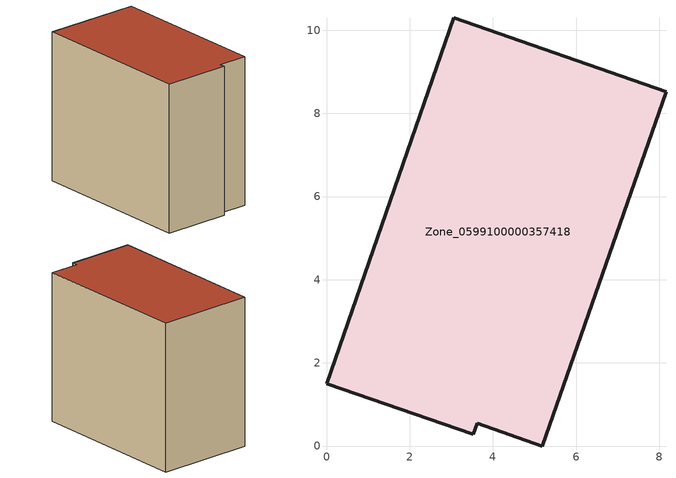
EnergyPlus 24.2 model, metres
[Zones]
Zone_0599100000357418
 floor ground (C_G): 0,1.5 3.06,10.29 8.16,8.52 5.19,0 3.62,0.55 3.53,0.28 z0
 wall outside (C_F): 3.06,10.29 0,1.5 3.53,0.28 3.62,0.55 5.19,0 8.16,8.52 3.06,10.29 z0:8.31
 roof outside (C_R): 8.16,8.52 3.06,10.29 0,1.5 3.53,0.28 3.62,0.55 5.19,0 z8.31
[BUILDING]
Pand.0599100000357418: North Axis=0; Terrain=City; Loads Convergence Tolerance Value=0.04; Temperature Convergence Tolerance Value=0.4; Solar Distribution=FullExterior; Maximum Number of Warmup Days=25; Minimum Number of Warmup Days=1
[Site:Location]
Rotterdam.The.Hague.AP_ZH_NLD Design_Conditions: Latitude=51.96; Longitude=4.45; Time Zone=1; Elevation=-4.5
[SITE:GROUNDTEMPERATURE:BUILDINGSURFACE]
18, 18, 18, 18, 18, 18, 18, 18, 18, 18, 18, 18
[MATERIAL] Thermal Absorptance=0.9; Solar Absorptance=0.7; Visible Absorptance=0.7
Name | Roughness | Thickness | Conductivity | Density | Specific Heat
G.TI.1992-2005 | MediumSmooth | 0.15 | 0.06 | 540 | 1210
F.TI.1992-2005 | Rough | 0.3 | 0.12 | 1920 | 840
R.TI.1992-2005 | MediumRough | 0.2 | 0.08 | 1500 | 1000
[CONSTRUCTION]
C_G: G.TI.1992-2005
C_F: F.TI.1992-2005
C_R: R.TI.1992-2005
[ZONE]
Zone_0599100000357418: Type=1; Multiplier=1; Ceiling Height=Autocalculate; Volume=Autocalculate; Floor Area=autocalculate; Part of Total Floor Area=Yes
[ZONEINFILTRATION:DESIGNFLOWRATE]
Infil_Zone_0599100000357418: Zone or ZoneList or Space or SpaceList=Zone_0599100000357418; Schedule=AlwaysOn; Design Flow Rate Calculation Method=Flow/Area; Flow Rate per Floor Area=0.0015; Constant Term Coefficient=1; Temperature Term Coefficient=0; Velocity Term Coefficient=0; Velocity Squared Term Coefficient=0
[HVACTEMPLATE:ZONE:IDEALLOADSAIRSYSTEM]
Zone_0599100000357418: Maximum Heating Supply Air Temperature=50; Minimum Cooling Supply Air Temperature=13; Maximum Heating Supply Air Humidity Ratio=0.0156; Minimum Cooling Supply Air Humidity Ratio=0.0077; Heating Limit=NoLimit; Cooling Limit=NoLimit; Dehumidification Control Type=ConstantSensibleHeatRatio; Cooling Sensible Heat Ratio=0.7; Dehumidification Setpoint=60; Humidification Control Type=None; Humidification Setpoint=30; Outdoor Air Method=None; Outdoor Air Flow Rate per Person=0.00944; Outdoor Air Flow Rate per Zone Floor Area=0; Outdoor Air Flow Rate per Zone=0; Demand Controlled Ventilation Type=None; Outdoor Air Economizer Type=NoEconomizer; Heat Recovery Type=None; Sensible Heat Recovery Effectiveness=0.7; Latent Heat Recovery Effectiveness=0.65
[ZONECONTROL:THERMOSTAT]
ThermostatControl_Zone_0599100000357418: Zone or ZoneList=Zone_0599100000357418; Control Type Schedule=DualSetpointControlType; Control 1=Thermostat_Zone_0599100000357418; Temperature Difference Between Cutout And Setpoint=0
[THERMOSTATSETPOINT:DUALSETPOINT]
Thermostat_Zone_0599100000357418: Heating Setpoint Temperature Schedule=HeatingSetpoint_Zone_0599100000357418; Cooling Setpoint Temperature Schedule=CoolingSetpoint_Zone_0599100000357418
[SCHEDULE:COMPACT]
HeatingSetpoint_Zone_0599100000357418: Through: 12/31, For: AllDays, Until: 24:00, 21
CoolingSetpoint_Zone_0599100000357418: Through: 12/31, For: AllDays, Until: 24:00, 24
DualSetpointControlType: Through: 12/31, For: AllDays, Until: 24:00, 4
AlwaysOn: Through: 12/31, For: AllDays, Until: 24:00, 1
